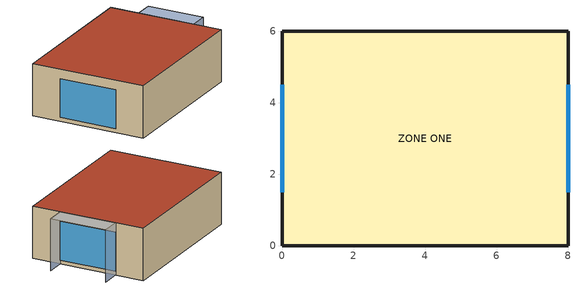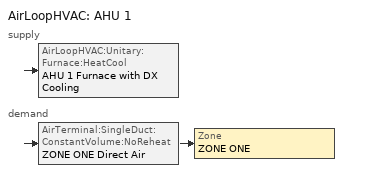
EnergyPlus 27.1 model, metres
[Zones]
ZONE ONE
 floor ground (LTFLOOR): 0,0 0,6 8,6 8,0 z0
 wall outside (LTWALL): 8,6 0,6 0,0 8,0 8,6 z0:2.7
 window (DOUBLE PANE WINDOW): 0,4.5 0,1.5 / 8,1.5 8,4.5 z0.2:2.2
 roof outside (LTROOF): 0,6 0,0 8,0 8,6 z2.7
shading: 9,1.5 8,1.5 / 8,4.5 9,4.5 z0:2.7; 9,1.5 8,1.5 8,4.5 9,4.5 z2.7
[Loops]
AirLoopHVAC 'AHU 1'
 supply: AirLoopHVAC:Unitary:Furnace:HeatCool 'AHU 1 Furnace with DX Cooling'
 demand: AirTerminal:SingleDuct:ConstantVolume:NoReheat 'ZONE ONE Direct Air' > Zone 'ZONE ONE'
[Building]
ExampleForRVI: North Axis {deg}=0; Terrain=Country; Loads Convergence Tolerance Value {W}=0.04; Temperature Convergence Tolerance Value {deltaC}=0.4; Solar Distribution=FullInteriorAndExterior; Maximum Number of Warmup Days=25; Minimum Number of Warmup Days=6
[Site:Location]
CHICAGO_IL_USA_WMO_725300: Latitude {deg}=42; Longitude {deg}=-87.88; Time Zone {hr}=-6; Elevation {m}=190
[SizingPeriod:DesignDay] Day of Month=21; Day Type=Monday; Humidity Condition Type=Wetbulb; Barometric Pressure {Pa}=99063.21; Rain Indicator=No; Snow Indicator=No; Daylight Saving Time Indicator=No; Solar Model Indicator=ASHRAEClearSky; Sky Clearness=1
Name | Month | Maximum Dry-Bulb Temperature {C} | Daily Dry-Bulb Temperature Range {deltaC} | Wetbulb or DewPoint at Maximum Dry-Bulb {C} | Wind Speed {m/s} | Wind Direction {deg}
CHICAGO_IL_USA Heating 99.6% Conditions with Sun | 1 | -21.2 | 0 | -21.2 | 4.6 | 270
CHICAGO_IL_USA Cooling .4% Conditions DB=>MWB | 7 | 32.8 | 10.9 | 23.6 | 0 | 0
[Site:GroundTemperature:BuildingSurface]
18, 18, 18, 18, 18, 18, 18, 18, 18, 18, 18, 18
[Site:GroundReflectance]
0.2, 0.2, 0.2, 0.2, 0.2, 0.2, 0.2, 0.2, 0.2, 0.2, 0.2, 0.2
[Material] Thermal Absorptance=0.9
Name | Roughness | Thickness {m} | Conductivity {W/m-K} | Density {kg/m3} | Specific Heat {J/kg-K} | Solar Absorptance | Visible Absorptance
PLASTERBOARD-1 | MediumSmooth | 0.012 | 0.16 | 950 | 840 | 0.6 | 0.6
FIBERGLASS QUILT-1 | Rough | 0.066 | 0.04 | 12 | 840 | 0.6 | 0.6
WOOD SIDING-1 | Rough | 0.009 | 0.14 | 530 | 900 | 0.6 | 0.6
C5 - 4 IN HW CONCRETE | MediumRough | 0.1 | 1.72 | 2242.58 | 830 | 0.65
PLASTERBOARD-2 | Rough | 0.01 | 0.16 | 950 | 840 | 0.6 | 0.6
FIBERGLASS QUILT-2 | Rough | 0.1118 | 0.04 | 12 | 840 | 0.6 | 0.6
ROOF DECK | Rough | 0.019 | 0.14 | 530 | 900 | 0.6 | 0.6
[WindowMaterial:Glazing]
CLEAR 6MM: Optical Data Type=SpectralAverage; Thickness {m}=0.006; Solar Transmittance at Normal Incidence=0.775; Front Side Solar Reflectance at Normal Incidence=0.071; Back Side Solar Reflectance at Normal Incidence=0.071; Visible Transmittance at Normal Incidence=0.881; Front Side Visible Reflectance at Normal Incidence=0.08; Back Side Visible Reflectance at Normal Incidence=0.08; Infrared Transmittance at Normal Incidence=0; Front Side Infrared Hemispherical Emissivity=0.84; Back Side Infrared Hemispherical Emissivity=0.84; Conductivity {W/m-K}=0.9
[WindowMaterial:Gas]
AIR 3MM: Gas Type=Air; Thickness {m}=0.0032
[Construction]
LTWALL: WOOD SIDING-1, FIBERGLASS QUILT-1, PLASTERBOARD-1
LTFLOOR: C5 - 4 IN HW CONCRETE
LTROOF: ROOF DECK, FIBERGLASS QUILT-2, PLASTERBOARD-2
DOUBLE PANE WINDOW: CLEAR 6MM, AIR 3MM, CLEAR 6MM
[Zone]
ZONE ONE: Type=1; Multiplier=1; Ceiling Height {m}=2.7; Volume {m3}=129.6
[People]
ZONE ONE People 1: Zone or ZoneList or Space or SpaceList=ZONE ONE; Number of People Schedule=OCCUPY-1; Number of People Calculation Method=People; Number of People=4; Fraction Radiant=0.3; Activity Level Schedule=ActSchd
[OtherEquipment]
ZONE ONE OthEq 1: Fuel Type=None; Zone or ZoneList or Space or SpaceList=ZONE ONE; Schedule=Sch 1; Design Level Calculation Method=EquipmentLevel; Design Level {W}=200; Fraction Latent=0; Fraction Radiant=0.6; Fraction Lost=0
[ZoneInfiltration:DesignFlowRate]
ZONE ONE Infil 1: Zone or ZoneList or Space or SpaceList=ZONE ONE; Schedule=Sch 1; Design Flow Rate Calculation Method=Flow/Zone; Design Flow Rate {m3/s}=0.018; Constant Term Coefficient=1; Temperature Term Coefficient=0; Velocity Term Coefficient=0; Velocity Squared Term Coefficient=0
[Sizing:Zone]
ZONE ONE: Zone Cooling Design Supply Air Temperature Input Method=SupplyAirTemperature; Zone Cooling Design Supply Air Temperature {C}=14; Zone Heating Design Supply Air Temperature Input Method=SupplyAirTemperature; Zone Heating Design Supply Air Temperature {C}=50; Zone Cooling Design Supply Air Humidity Ratio {kgWater/kgDryAir}=0.008; Zone Heating Design Supply Air Humidity Ratio {kgWater/kgDryAir}=0.008; Design Specification Outdoor Air Object=SZ DSOA ZONE ONE; Zone Heating Sizing Factor=0; Zone Cooling Sizing Factor=0; Cooling Design Air Flow Method=DesignDay; Cooling Design Air Flow Rate {m3/s}=0; Heating Design Air Flow Method=DesignDay; Heating Design Air Flow Rate {m3/s}=0; Account for Dedicated Outdoor Air System=No; Dedicated Outdoor Air System Control Strategy=NeutralSupplyAir; Dedicated Outdoor Air Low Setpoint Temperature for Design {C}=autosize; Dedicated Outdoor Air High Setpoint Temperature for Design {C}=autosize
[DesignSpecification:OutdoorAir]
SZ DSOA ZONE ONE: Outdoor Air Method=Flow/Person; Outdoor Air Flow per Person {m3/s-person}=0.00944; Outdoor Air Flow per Zone Floor Area {m3/s-m2}=0; Outdoor Air Flow per Zone {m3/s}=0
[Sizing:System]
AHU 1: Type of Load to Size On=Sensible; Design Outdoor Air Flow Rate {m3/s}=0; Central Heating Maximum System Air Flow Ratio=1; Preheat Design Temperature {C}=7; Preheat Design Humidity Ratio {kgWater/kgDryAir}=0.008; Precool Design Temperature {C}=11; Precool Design Humidity Ratio {kgWater/kgDryAir}=0.008; Central Cooling Design Supply Air Temperature {C}=12; Central Heating Design Supply Air Temperature {C}=50; Type of Zone Sum to Use=NonCoincident; 100% Outdoor Air in Cooling=No; 100% Outdoor Air in Heating=No; Central Cooling Design Supply Air Humidity Ratio {kgWater/kgDryAir}=0.008; Central Heating Design Supply Air Humidity Ratio {kgWater/kgDryAir}=0.008; Cooling Supply Air Flow Rate Method=DesignDay; Cooling Supply Air Flow Rate {m3/s}=0; Heating Supply Air Flow Rate Method=DesignDay; Heating Supply Air Flow Rate {m3/s}=0; System Outdoor Air Method=ZoneSum; Zone Maximum Outdoor Air Fraction=1; Cooling Design Capacity Method=CoolingDesignCapacity; Cooling Design Capacity {W}=autosize; Heating Design Capacity Method=HeatingDesignCapacity; Heating Design Capacity {W}=autosize; Central Cooling Capacity Control Method=VAV
[AirLoopHVAC]
AHU 1: Design Supply Air Flow Rate {m3/s}=autosize
[AvailabilityManager:Scheduled]
AHU 1 Availability 1: Schedule=FanAndCoilAvailSched
[Zone equipment]
ZONE ONE: ZONE ONE Direct Air
[AirLoopHVAC:Unitary:Furnace:HeatCool]
AHU 1 Furnace with DX Cooling: Availability Schedule=FanAndCoilAvailSched; Supply Air Fan Operating Mode Schedule=FURNACE:HEATCOOL AHU 1 Furnace with DX Cooling Cycling Schedule; Maximum Supply Air Temperature {C}=80; Cooling Supply Air Flow Rate {m3/s}=autosize; Heating Supply Air Flow Rate {m3/s}=autosize; No Load Supply Air Flow Rate {m3/s}=0; Controlling Zone or Thermostat Location=ZONE ONE; Supply Fan=AHU 1 Supply Fan; Fan Placement=BlowThrough; Heating Coil=AHU 1 Heating Coil; Cooling Coil=AHU 1 Cooling Coil; Dehumidification Control Type=None
[AirTerminal:SingleDuct:ConstantVolume:NoReheat]
ZONE ONE Direct Air: Availability Schedule=FanAndCoilAvailSched; Maximum Air Flow Rate {m3/s}=autosize
[ZoneControl:Thermostat]
ZONE ONE Thermostat: Zone or ZoneList=ZONE ONE; Control Type Schedule=Zone Control Type Sched; Control 1=ZONE ONE DualSPSched
[ThermostatSetpoint:DualSetpoint]
ZONE ONE DualSPSched: Heating Setpoint Temperature Schedule=Heating Setpoints; Cooling Setpoint Temperature Schedule=Cooling Setpoints
[Coil:Heating:Fuel]
AHU 1 Heating Coil: Availability Schedule=FanAndCoilAvailSched; Fuel Type=NaturalGas; Burner Efficiency=0.8; Nominal Capacity {W}=autosize; On Cycle Parasitic Electric Load {W}=0; Part Load Fraction Correlation Curve=AHU 1 Heating Coil PLF-FPLR; Off Cycle Parasitic Fuel Load {W}=0
[Coil:Cooling:DX:SingleSpeed]
AHU 1 Cooling Coil: Availability Schedule=FanAndCoilAvailSched; Gross Rated Total Cooling Capacity {W}=autosize; Gross Rated Sensible Heat Ratio=autosize; Gross Rated Cooling COP {W/W}=3; Rated Air Flow Rate {m3/s}=autosize; 2023 Rated Evaporator Fan Power Per Volume Flow Rate {W/(m3/s)}=934.4; Total Cooling Capacity Function of Temperature Curve=AHU 1 DX Coil Cap-FT; Total Cooling Capacity Function of Flow Fraction Curve=AHU 1 DX Coil Cap-FF; Energy Input Ratio Function of Temperature Curve=AHU 1 DX Coil EIR-FT; Energy Input Ratio Function of Flow Fraction Curve=AHU 1 DX Coil EIR-FF; Part Load Fraction Correlation Curve=AHU 1 DX Coil PLF
[Fan:OnOff]
AHU 1 Supply Fan: Availability Schedule=FanAndCoilAvailSched; Fan Total Efficiency=0.7; Pressure Rise {Pa}=600; Maximum Flow Rate {m3/s}=autosize; Motor Efficiency=0.9; Motor In Airstream Fraction=1
[Schedule:Day:Hourly]
OC-1: 0, 0, 0, 0, 0, 0, 0, 0, 1, 1, 1, 1, 1, 1, 1, 1, 1, 1, 0, 0, 0, 0, 0, 0
OC-2: 0, 0, 0, 0, 0, 0, 0, 0, 0, 0, 0, 0, 0, 0, 0, 0, 0, 0, 0, 0, 0, 0, 0, 0
ActDaySchd: 117.24, 117.24, 117.24, 117.24, 117.24, 117.24, 117.24, 117.24, 117.24, 117.24, 117.24, 117.24, 117.24, 117.24, 117.24, 117.24, 117.24, 117.24, 117.24, 117.24, 117.24, 117.24, 117.24, 117.24
Day Sch 1; SystemSched: 1, 1, 1, 1, 1, 1, 1, 1, 1, 1, 1, 1, 1, 1, 1, 1, 1, 1, 1, 1, 1, 1, 1, 1
Zone Heating Setpoint All Days: 22.2, 22.2, 22.2, 22.2, 22.2, 22.2, 22.2, 22.2, 22.2, 22.2, 22.2, 22.2, 22.2, 22.2, 22.2, 22.2, 22.2, 22.2, 22.2, 22.2, 22.2, 22.2, 22.2, 22.2
Zone Cooling Setpoint All Days: 24, 24, 24, 24, 24, 24, 24, 24, 24, 24, 24, 24, 24, 24, 24, 24, 24, 24, 24, 24, 24, 24, 24, 24
Control Type All Days: 4, 4, 4, 4, 4, 4, 4, 4, 4, 4, 4, 4, 4, 4, 4, 4, 4, 4, 4, 4, 4, 4, 4, 4
[Schedule:Week:Daily]
OC-WEEK: OC-2, OC-1, OC-1, OC-1, OC-1, OC-1, OC-2, OC-2, OC-1, OC-2, OC-1, OC-1
ActWeekSchd: ActDaySchd, ActDaySchd, ActDaySchd, ActDaySchd, ActDaySchd, ActDaySchd, ActDaySchd, ActDaySchd, ActDaySchd, ActDaySchd, ActDaySchd, ActDaySchd
Week Sch 1: Day Sch 1, Day Sch 1, Day Sch 1, Day Sch 1, Day Sch 1, Day Sch 1, Day Sch 1, Day Sch 1, Day Sch 1, Day Sch 1, Day Sch 1, Day Sch 1
Zone Heating Setpoint All Weeks: Zone Heating Setpoint All Days, Zone Heating Setpoint All Days, Zone Heating Setpoint All Days, Zone Heating Setpoint All Days, Zone Heating Setpoint All Days, Zone Heating Setpoint All Days, Zone Heating Setpoint All Days, Zone Heating Setpoint All Days, Zone Heating Setpoint All Days, Zone Heating Setpoint All Days, Zone Heating Setpoint All Days, Zone Heating Setpoint All Days
Zone Cooling Setpoint All Weeks: Zone Cooling Setpoint All Days, Zone Cooling Setpoint All Days, Zone Cooling Setpoint All Days, Zone Cooling Setpoint All Days, Zone Cooling Setpoint All Days, Zone Cooling Setpoint All Days, Zone Cooling Setpoint All Days, Zone Cooling Setpoint All Days, Zone Cooling Setpoint All Days, Zone Cooling Setpoint All Days, Zone Cooling Setpoint All Days, Zone Cooling Setpoint All Days
Control Type All Weeks: Control Type All Days, Control Type All Days, Control Type All Days, Control Type All Days, Control Type All Days, Control Type All Days, Control Type All Days, Control Type All Days, Control Type All Days, Control Type All Days, Control Type All Days, Control Type All Days
FanAndCoilWeekSched: SystemSched, SystemSched, SystemSched, SystemSched, SystemSched, SystemSched, SystemSched, SystemSched, SystemSched, SystemSched, SystemSched, SystemSched
[Schedule:Year]
OCCUPY-1: OC-WEEK, 1, 1, 12, 31
ActSchd: ActWeekSchd, 1, 1, 12, 31
Sch 1: Week Sch 1, 1, 1, 12, 31
Heating Setpoints: Zone Heating Setpoint All Weeks, 1, 1, 12, 31
Cooling Setpoints: Zone Cooling Setpoint All Weeks, 1, 1, 12, 31
Zone Control Type Sched: Control Type All Weeks, 1, 1, 12, 31
FanAndCoilAvailSched: FanAndCoilWeekSched, 1, 1, 12, 31
[Schedule:Compact]
FURNACE:HEATCOOL AHU 1 Furnace with DX Cooling Cycling Schedule: Through: 12/31, For: AllDays, Until: 24:00, 0
[Curve:Biquadratic] Minimum Value of x=12.77778; Maximum Value of x=23.88889; Minimum Value of y=23.88889; Maximum Value of y=46.11111
Name | Coefficient1 Constant | Coefficient2 x | Coefficient3 x**2 | Coefficient4 y | Coefficient5 y**2 | Coefficient6 x*y
AHU 1 DX Coil Cap-FT | 0.942588 | 0.00954335 | 0.00068377 | -0.0110427 | 5.249e-06 | -9.72e-06
AHU 1 DX Coil EIR-FT | 0.342414 | 0.034885 | -0.0006237 | 0.00497722 | 0.000437951 | -0.000728028
[Curve:Cubic]
AHU 1 Heating Coil PLF-FPLR: Coefficient1 Constant=0.8; Coefficient2 x=0.2; Coefficient3 x**2=0; Coefficient4 x**3=0; Minimum Value of x=0; Maximum Value of x=1
[Curve:Quadratic]
Name | Coefficient1 Constant | Coefficient2 x | Coefficient3 x**2 | Minimum Value of x | Maximum Value of x
AHU 1 DX Coil Cap-FF | 0.8 | 0.2 | 0 | 0.5 | 1.5
AHU 1 DX Coil EIR-FF | 1.1552 | -0.1808 | 0.0256 | 0.5 | 1.5
AHU 1 DX Coil PLF | 0.75 | 0.25 | 0 | 0 | 1
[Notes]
CHICAGO_IL_USA Cooling (DB=>MWB) .4%, MaxDB=  32.80 MWB=  23.60
